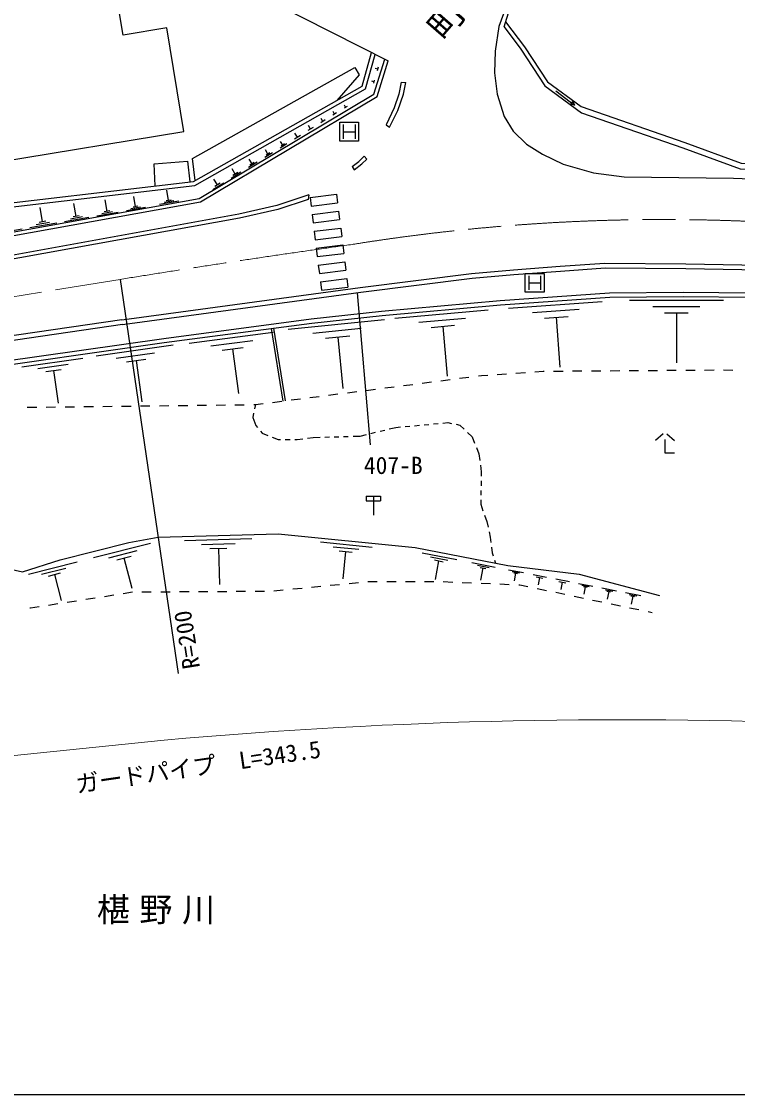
# Model space of a CAD drawing. Units: millimetres, scale not verified. Extents: x 40000 to 680000, y 20000 to 380000.
# Drawn here: x 280838 to 356734, y 205000 to 318705 of the extents above; entities that cross this region are included whole.
import ezdxf
from ezdxf.enums import TextEntityAlignment as Align

# ---------------------------------------------------------------- set-up
doc = ezdxf.new("R2010")
doc.units = ezdxf.units.MM
doc.header["$LTSCALE"] = 1000
doc.linetypes.add('CHAIN', pattern=[18.5, 12, -1.5, 3.5, -1.5])
for name, color, linetype, lineweight in [('M-BGD', 7, 'Continuous', 25), ('M-BMK', 2, 'CHAIN', 13), ('M-BMK-SRVR', 3, 'Continuous', 25), ('M-STR-HTXT', 7, 'Continuous', 13), ('M-STR-STRC', 7, 'Continuous', 25), ('M-STR-STRD', 7, 'Continuous', 25), ('M-TTL-BAND', 7, 'Continuous', 25)]:
    doc.layers.add(name, color=color, linetype=linetype, lineweight=lineweight)
doc.styles.add('ＭＳ ゴシック', font='')
doc.styles.get('ＭＳ ゴシック').set_extended_font_data('MS Gothic')

msp = doc.modelspace()

# ---------------------------------------------------------------- linework, layer by layer
at = {"layer": 'M-BGD'}
for p, q in [((291614, 317264), (289803, 328222)), ((307615, 320642), (319700, 314521)), ((296241, 318029), (291614, 317264)), ((298054, 307060), (296241, 318029)), ((318656, 313849), (318538, 313469)), ((318597, 313659), (318344, 313737)), ((318185, 312324), (317965, 312391)), ((318236, 312489), (318134, 312159)), ((337473, 311368), (339462, 309853)), ((315349, 309711), (315034, 309516)), ((315192, 309613), (315061, 309823)), ((339050, 309931), (339277, 310229)), ((339462, 309853), (339050, 309931)), ((339277, 310229), (339462, 309853)), ((313023, 308265), (312560, 307977)), ((312792, 308121), (312599, 308430)), ((314221, 309010), (313834, 308770)), ((314028, 308890), (313867, 309148)), ((248180, 298814), (298054, 307060)), ((311751, 307474), (311206, 307136)), ((311479, 307305), (311253, 307668)), ((308544, 305614), (308304, 306000)), ((310400, 306634), (309769, 306242)), ((310084, 306438), (309823, 306859)), ((307441, 304795), (306620, 304284)), ((306963, 304649), (306691, 305087)), ((307168, 304777), (306758, 304522)), ((308965, 305742), (308242, 305293)), ((308724, 305726), (308363, 305501)), ((305823, 303789), (304898, 303214)), ((305284, 303625), (304977, 304118)), ((305515, 303768), (305053, 303481)), ((304104, 302720), (303069, 302077)), ((303501, 302536), (303158, 303088)), ((303760, 302697), (303242, 302376)), ((302279, 301585), (301127, 300869)), ((301607, 301381), (301226, 301995)), ((301895, 301560), (301320, 301202)), ((296438, 299742), (296250, 300828)), ((311421, 300041), (314232, 300388)), ((314232, 300388), (314343, 299495)), ((286629, 298051), (286393, 299413)), ((289905, 298581), (289694, 299800)), ((293187, 299116), (292678, 299028)), ((292933, 299072), (292745, 300158)), ((297503, 299647), (295467, 299294)), ((296971, 299695), (295953, 299518)), ((296693, 299786), (296184, 299698)), ((311421, 300041), (311531, 299148)), ((311531, 299148), (314343, 299495)), ((283082, 297477), (282820, 298994)), ((287965, 297931), (285411, 297489)), ((287297, 297991), (286020, 297770)), ((286948, 298106), (286309, 297995)), ((291101, 298475), (288816, 298079)), ((290503, 298528), (289360, 298330)), ((290191, 298631), (289620, 298532)), ((293998, 298976), (291962, 298624)), ((293465, 299024), (292447, 298848)), ((311642, 298255), (314453, 298601)), ((311642, 298255), (311752, 297361)), ((314453, 298601), (314563, 297708)), ((284571, 297344), (281725, 296851)), ((283827, 297410), (282404, 297164)), ((283438, 297538), (282727, 297415)), ((311752, 297361), (314563, 297708)), ((311862, 296468), (314673, 296815)), ((314673, 296815), (314783, 295922)), ((280898, 296707), (277737, 296160)), ((311862, 296468), (311972, 295575)), ((311972, 295575), (314783, 295922)), ((312082, 294682), (314894, 295029)), ((312082, 294682), (312192, 293789)), ((314894, 295029), (315004, 294135)), ((312192, 293789), (315004, 294135)), ((312303, 292895), (315114, 293242)), ((312303, 292895), (312413, 292002)), ((312413, 292002), (315224, 292349)), ((315114, 293242), (315224, 292349)), ((312523, 291109), (315334, 291456)), ((312523, 291109), (312633, 290216)), ((315334, 291456), (315444, 290562)), ((312633, 290216), (315444, 290562)), ((332457, 288338), (342403, 289040)), ((345268, 289172), (355238, 289176)), ((320428, 287266), (330311, 288160)), ((334990, 287851), (339963, 288202)), ((347761, 288508), (352746, 288510)), ((349007, 287844), (351500, 287845)), ((350254, 287845), (350256, 282527)), ((309118, 286100), (319316, 287138)), ((322958, 286831), (327900, 287278)), ((336280, 287275), (338767, 287451)), ((337524, 287363), (337898, 282059)), ((298615, 284618), (307499, 285794)), ((308570, 278485), (307355, 286179)), ((308816, 278523), (307601, 286218)), ((311736, 285680), (316836, 286199)), ((324253, 286284), (326724, 286507)), ((325489, 286396), (325965, 281125)), ((288753, 283275), (296913, 284436)), ((300914, 284320), (305356, 284908)), ((313080, 285130), (315630, 285389)), ((314355, 285259), (314909, 279820)), ((290871, 283021), (294951, 283602)), ((302103, 283874), (304324, 284169)), ((303214, 284021), (303841, 279283)), ((280891, 282121), (287352, 283040)), ((282567, 281920), (285798, 282379)), ((291968, 282622), (294008, 282913)), ((292988, 282768), (293607, 278416)), ((283436, 281604), (285051, 281834)), ((284244, 281719), (284734, 278273)), ((327280, 280891), (328271, 281018)), ((329263, 281146), (329610, 281191)), ((329610, 281191), (330259, 281236)), ((331256, 281306), (332254, 281376)), ((333252, 281446), (334249, 281515)), ((335247, 281585), (336120, 281647)), ((336120, 281647), (336245, 281647)), ((337244, 281655), (338244, 281662)), ((339244, 281669), (340244, 281677)), ((341244, 281684), (342244, 281691)), ((343244, 281698), (344244, 281706)), ((345244, 281713), (346244, 281720)), ((347244, 281728), (348244, 281735)), ((349244, 281742), (350244, 281749)), ((351244, 281757), (352244, 281764)), ((353244, 281771), (354244, 281779)), ((355244, 281777), (356243, 281744)), ((317361, 279615), (318353, 279743)), ((319345, 279870), (320337, 279998)), ((321329, 280126), (322321, 280253)), ((323312, 280381), (324304, 280508)), ((325296, 280636), (326288, 280763)), ((309427, 278595), (310419, 278722)), ((311410, 278850), (312402, 278977)), ((313394, 279105), (314386, 279233)), ((315378, 279360), (316370, 279488)), ((281459, 277828), (282459, 277840)), ((283459, 277851), (284459, 277863)), ((285459, 277874), (286459, 277886)), ((287459, 277898), (288459, 277909)), ((289459, 277921), (290459, 277932)), ((291459, 277944), (292459, 277956)), ((293459, 277967), (294459, 277979)), ((295459, 277990), (296458, 278002)), ((297458, 278014), (298458, 278025)), ((299458, 278037), (300458, 278048)), ((301458, 278060), (302458, 278071)), ((303458, 278083), (304458, 278095)), ((305458, 278106), (305645, 278108)), ((305645, 278108), (305552, 277674)), ((305645, 278108), (306451, 278212)), ((307443, 278340), (308435, 278467)), ((305448, 277185), (305355, 276750)), ((305355, 276750), (305678, 275895)), ((305678, 275895), (305853, 275680)), ((306168, 275292), (306343, 275077)), ((317884, 275054), (318370, 275171)), ((318856, 275288), (319342, 275405)), ((319828, 275523), (320504, 275686)), ((320504, 275686), (321020, 275734)), ((321518, 275780), (322015, 275826)), ((322513, 275873), (323011, 275919)), ((323509, 275965), (324007, 276012)), ((324505, 276058), (325002, 276104)), ((325500, 276151), (326016, 276199)), ((326016, 276199), (326408, 276120)), ((326898, 276021), (327290, 275942)), ((327290, 275942), (327763, 275496)), ((306343, 275077), (306957, 274829)), ((307421, 274642), (308035, 274393)), ((308035, 274393), (308302, 274393)), ((308802, 274393), (309302, 274393)), ((309802, 274393), (310069, 274393)), ((310069, 274393), (310657, 274473)), ((311153, 274541), (311741, 274621)), ((311741, 274621), (312482, 274644)), ((312982, 274659), (313482, 274674)), ((313981, 274690), (314481, 274705)), ((314981, 274720), (315481, 274735)), ((315981, 274751), (316721, 274773)), ((316721, 274773), (317397, 274936)), ((328127, 275153), (328601, 274707)), ((328601, 274707), (328869, 274036)), ((348840, 275008), (348040, 274308)), ((349040, 274408), (349040, 273008)), ((349240, 275008), (350040, 274308)), ((329055, 273572), (329323, 272901)), ((329323, 272901), (329415, 272189)), ((349040, 273008), (350040, 273008)), ((329479, 271693), (329571, 270981)), ((329571, 270981), (329563, 270516)), ((329554, 270016), (329546, 269516)), ((329538, 269016), (329530, 268516)), ((329521, 268016), (329514, 267550)), ((329514, 267550), (329754, 266864)), ((329919, 266393), (330160, 265707)), ((330160, 265707), (330287, 265129)), ((298117, 263724), (305257, 263921)), ((330394, 264640), (330521, 264062)), ((330521, 264062), (330587, 263484)), ((288482, 261894), (294511, 263429)), ((299915, 263297), (303485, 263396)), ((300821, 262846), (302606, 262895)), ((301713, 262871), (301818, 259062)), ((312527, 263550), (317996, 263007)), ((313858, 263050), (316593, 262778)), ((330645, 262987), (330711, 262409)), ((290092, 261876), (293106, 262643)), ((290948, 261666), (292455, 262050)), ((291701, 261858), (292520, 258642)), ((314505, 262617), (315873, 262481)), ((315189, 262549), (314899, 259632)), ((323315, 262401), (326991, 261682)), ((324186, 261976), (326024, 261617)), ((324598, 261641), (325517, 261461)), ((325057, 261551), (324674, 259591)), ((330711, 262409), (330822, 262090)), ((330987, 261618), (331098, 261300)), ((281591, 260140), (286754, 261454)), ((282969, 260125), (285551, 260782)), ((328580, 261371), (331040, 260890)), ((329163, 261087), (330393, 260846)), ((329439, 260863), (330053, 260742)), ((329746, 260802), (329489, 259491)), ((332471, 260610), (334032, 260305)), ((332841, 260430), (333621, 260277)), ((283702, 259945), (284993, 260273)), ((284348, 260109), (285049, 257356)), ((315559, 259161), (316554, 259260)), ((317549, 259347), (318549, 259350)), ((319549, 259352), (320549, 259354)), ((321549, 259356), (322549, 259358)), ((323549, 259360), (324549, 259362)), ((325549, 259348), (326548, 259306)), ((327547, 259265), (328546, 259223)), ((333015, 260287), (333406, 260211)), ((333210, 260249), (333048, 259417)), ((335084, 260099), (336503, 259821)), ((335402, 259840), (336111, 259701)), ((335756, 259771), (335608, 259014)), ((337462, 259634), (338926, 259347)), ((337790, 259367), (338522, 259223)), ((338156, 259295), (338003, 258514)), ((291612, 258097), (292600, 258251)), ((293599, 258265), (294599, 258271)), ((295599, 258276), (296599, 258282)), ((297599, 258288), (298599, 258293)), ((299599, 258299), (300599, 258304)), ((301599, 258310), (302599, 258316)), ((303599, 258321), (304599, 258327)), ((305599, 258333), (306599, 258338)), ((307598, 258370), (308593, 258469)), ((309588, 258568), (310583, 258667)), ((311578, 258766), (312573, 258864)), ((313568, 258963), (314564, 259062)), ((329546, 259182), (330545, 259140)), ((331544, 259098), (332543, 259057)), ((333542, 259015), (333671, 259010)), ((333671, 259010), (334524, 258832)), ((335503, 258627), (336481, 258423)), ((337460, 258219), (338439, 258014)), ((339885, 259160), (341395, 258864)), ((340243, 258985), (340998, 258837)), ((340412, 258847), (340789, 258774)), ((340601, 258810), (340443, 258005)), ((342353, 258677), (343911, 258372)), ((342722, 258497), (343501, 258344)), ((342897, 258355), (343286, 258279)), ((343092, 258317), (342929, 257486)), ((344869, 258185), (346475, 257871)), ((283708, 256860), (284696, 257014)), ((285684, 257169), (286672, 257324)), ((287660, 257478), (288648, 257633)), ((289636, 257787), (290624, 257942)), ((339418, 257810), (340397, 257606)), ((341376, 257401), (342355, 257197)), ((343334, 256993), (344313, 256788)), ((345249, 257999), (346052, 257842)), ((345429, 257853), (345830, 257774)), ((345630, 257814), (345462, 256957)), ((281735, 256588), (281812, 256563)), ((281812, 256563), (282720, 256705)), ((345292, 256584), (346270, 256380)), ((347249, 256175), (347682, 256085))]:
    msp.add_line(p, q, dxfattribs=at)
for points in [[(332147, 318668), (334151, 316029), (336575, 312321), (340155, 309678), (351147, 305888), (357133, 303684), (364628, 303479), (372575, 302804), (379301, 301918), (391201, 300156), (401604, 298395), (418154, 295450), (434249, 293095), (450172, 290804), (454944, 289848)], [(331983, 318140), (333783, 315770), (336321, 311887), (340189, 309032), (350945, 305323), (357018, 303087), (364594, 302879), (372511, 302207), (379218, 301323), (391107, 299563), (401501, 297804), (418058, 294858), (434163, 292501), (450070, 290212), (454826, 289260)], [(261906, 299757), (265254, 297790), (299077, 301755), (316933, 311858), (317933, 315416)], [(261906, 299235), (265156, 297325), (299219, 301319), (317316, 311558), (318342, 315209)], [(186000, 280100), (219018, 285579), (240574, 289317), (299663, 299957), (318200, 311013), (319338, 314705)], [(186102, 279711), (219085, 285185), (240644, 288923), (299806, 299576), (318537, 310748), (319700, 314521)], [(299242, 301849), (298958, 304173), (316176, 313813), (316648, 313036), (314250, 310340)], [(295022, 301280), (294905, 303621), (298440, 303888), (298679, 301709)], [(67567, 253210), (80602, 253544), (93142, 254342), (105124, 255570), (115887, 257120), (159949, 264417), (252269, 278701), (274193, 282026), (295916, 285117), (311557, 287190), (319010, 287992), (331576, 289128), (343173, 289947), (350960, 290014), (358514, 289938), (368774, 289262), (376327, 288660), (416417, 284819), (442433, 281057), (464825, 276979)], [(67559, 252760), (80622, 253094), (93179, 253893), (105179, 255123), (115956, 256675), (160021, 263973), (252337, 278256), (274258, 281581), (295978, 284672), (311611, 286743), (319054, 287544), (331612, 288679), (343191, 289497), (350960, 289564), (358497, 289489), (368741, 288813), (376288, 288212), (416364, 284372), (442361, 280613), (464731, 276539)], [(291542, 286598), (235054, 278340), (126980, 261106), (115056, 258944)], [(258503, 261367), (264944, 261074), (270844, 262632), (280941, 260387), (284940, 261642), (292229, 263487), (295315, 264046), (308036, 264398), (322566, 262955), (332387, 261050), (339935, 260151), (348455, 257891)]]:
    msp.add_lwpolyline(points, dxfattribs=at)
at = {"layer": 'M-BMK'}
msp.add_line((266170, 287274), (291295, 291371), dxfattribs=at)
for centre, radius, start, end in [((348938, 89737), 207981, 85.94763, 99.14131), ((462213, -759543), 1064722, 97.89877, 99.23757)]:
    msp.add_arc(centre, radius, start, end, dxfattribs=at)
at = {"layer": 'M-BMK-SRVR'}
msp.add_line((291295, 291371), (297437, 249620), dxfattribs=at)
at = {"layer": 'M-STR-HTXT'}
msp.add_line((129787, 225450), (295952, 242543), dxfattribs=at)
msp.add_arc((344417, -296107), 540825, 79.44613, 95.14135, dxfattribs=at)
at = {"layer": 'M-STR-STRC'}
for p, q in [((314571, 306025), (314571, 308025)), ((314571, 308025), (316571, 308025)), ((314946, 307775), (314946, 306275)), ((314946, 307025), (316196, 307025)), ((316196, 307775), (316196, 306275)), ((316571, 308025), (316571, 306025)), ((316571, 306025), (314571, 306025)), ((334233, 290014), (334233, 292014)), ((334233, 292014), (336233, 292014)), ((334608, 291764), (334608, 290264)), ((335858, 291764), (335858, 290264)), ((336233, 292014), (336233, 290014)), ((336233, 290014), (334233, 290014)), ((334608, 291014), (335858, 291014)), ((316410, 289945), (317811, 273857)), ((317387, 268394), (318887, 268394)), ((317387, 268394), (317387, 267894)), ((318137, 268394), (318137, 266394)), ((318887, 268394), (318887, 267894)), ((317387, 267894), (318887, 267894))]:
    msp.add_line(p, q, dxfattribs=at)
at = {"layer": 'M-STR-STRD'}
for p, q in [((321084, 312290), (321590, 312220)), ((319498, 307769), (319863, 307495)), ((317153, 304428), (317448, 304126)), ((315876, 303319), (316114, 302975)), ((311294, 300342), (311214, 299841)), ((291466, 287092), (316747, 290503)), ((291533, 286593), (316815, 290004))]:
    msp.add_line(p, q, dxfattribs=at)
for points in [[(340928, 329815), (337832, 327941), (335979, 326214), (334757, 324739), (333220, 322465), (332188, 320201), (331451, 318158), (331051, 315568), (330967, 313262), (331261, 310988), (331998, 308650), (332967, 307092), (334378, 305702), (336052, 304659), (338243, 303585), (341465, 302680), (344729, 302237), (356291, 302100), (364504, 301774)], [(331983, 318140), (332588, 320096), (333683, 322223), (335136, 324392), (336274, 325750), (338127, 327561), (341033, 329352)], [(321084, 312290), (320818, 311012), (320326, 309552), (319498, 307769)], [(319863, 307495), (320719, 309271), (321323, 310998), (321590, 312220)], [(315876, 303319), (316606, 303866), (317153, 304428)], [(316114, 302975), (316915, 303606), (317448, 304126)], [(311294, 300342), (307898, 299209), (303866, 298299), (265357, 291288), (241082, 286773), (185393, 277590)], [(311214, 299841), (308019, 298775), (303955, 297858), (265367, 290904), (241205, 286276), (185471, 277146)], [(316747, 290503), (328542, 291997), (332993, 292400), (337920, 292761), (342682, 293090), (351255, 293040), (369058, 292695), (376679, 292104), (389522, 290823), (398271, 289942)], [(316810, 290007), (328596, 291500), (333033, 291901), (337955, 292262), (342698, 292589), (351249, 292540), (369034, 292196), (376635, 291606), (389472, 290326), (398221, 289444)], [(291466, 287092), (234932, 278845), (126898, 261599), (114968, 259530)]]:
    msp.add_lwpolyline(points, dxfattribs=at)
at = {"layer": 'M-TTL-BAND'}
msp.add_line((40000, 205000), (579000, 205000), dxfattribs=at)

# ---------------------------------------------------------------- texts
at = {"layer": 'M-BGD', "style": 'ＭＳ ゴシック', "width": 1.15}
msp.add_text('町道八方原中線', height=2566, rotation=48.987, dxfattribs=at).set_placement((335401, 326681), align=Align.BOTTOM_CENTER)
at = {"layer": 'M-BGD', "insert": (295597, 223011), "char_height": 2566, "attachment_point": 8, "style": 'ＭＳ ゴシック'}
msp.add_mtext('\\T1.29;椹野川', dxfattribs=at)
at = {"layer": 'M-BMK-SRVR', "style": 'ＭＳ ゴシック'}
msp.add_text('R=200', height=1833, rotation=99.09, dxfattribs=at).set_placement((298855, 250105), align=Align.MIDDLE_LEFT)
at = {"layer": 'M-STR-HTXT', "style": 'ＭＳ ゴシック'}
msp.add_text('ガードパイプ  L=343.5', height=1833, rotation=8.244, dxfattribs=at).set_placement((299776, 238295), align=Align.BOTTOM_CENTER)
at = {"layer": 'M-STR-STRC', "style": 'ＭＳ ゴシック'}
msp.add_text('407-B', height=1833, dxfattribs=at).set_placement((317129, 271672), align=Align.MIDDLE_LEFT)

doc.saveas('drawing.dxf')
